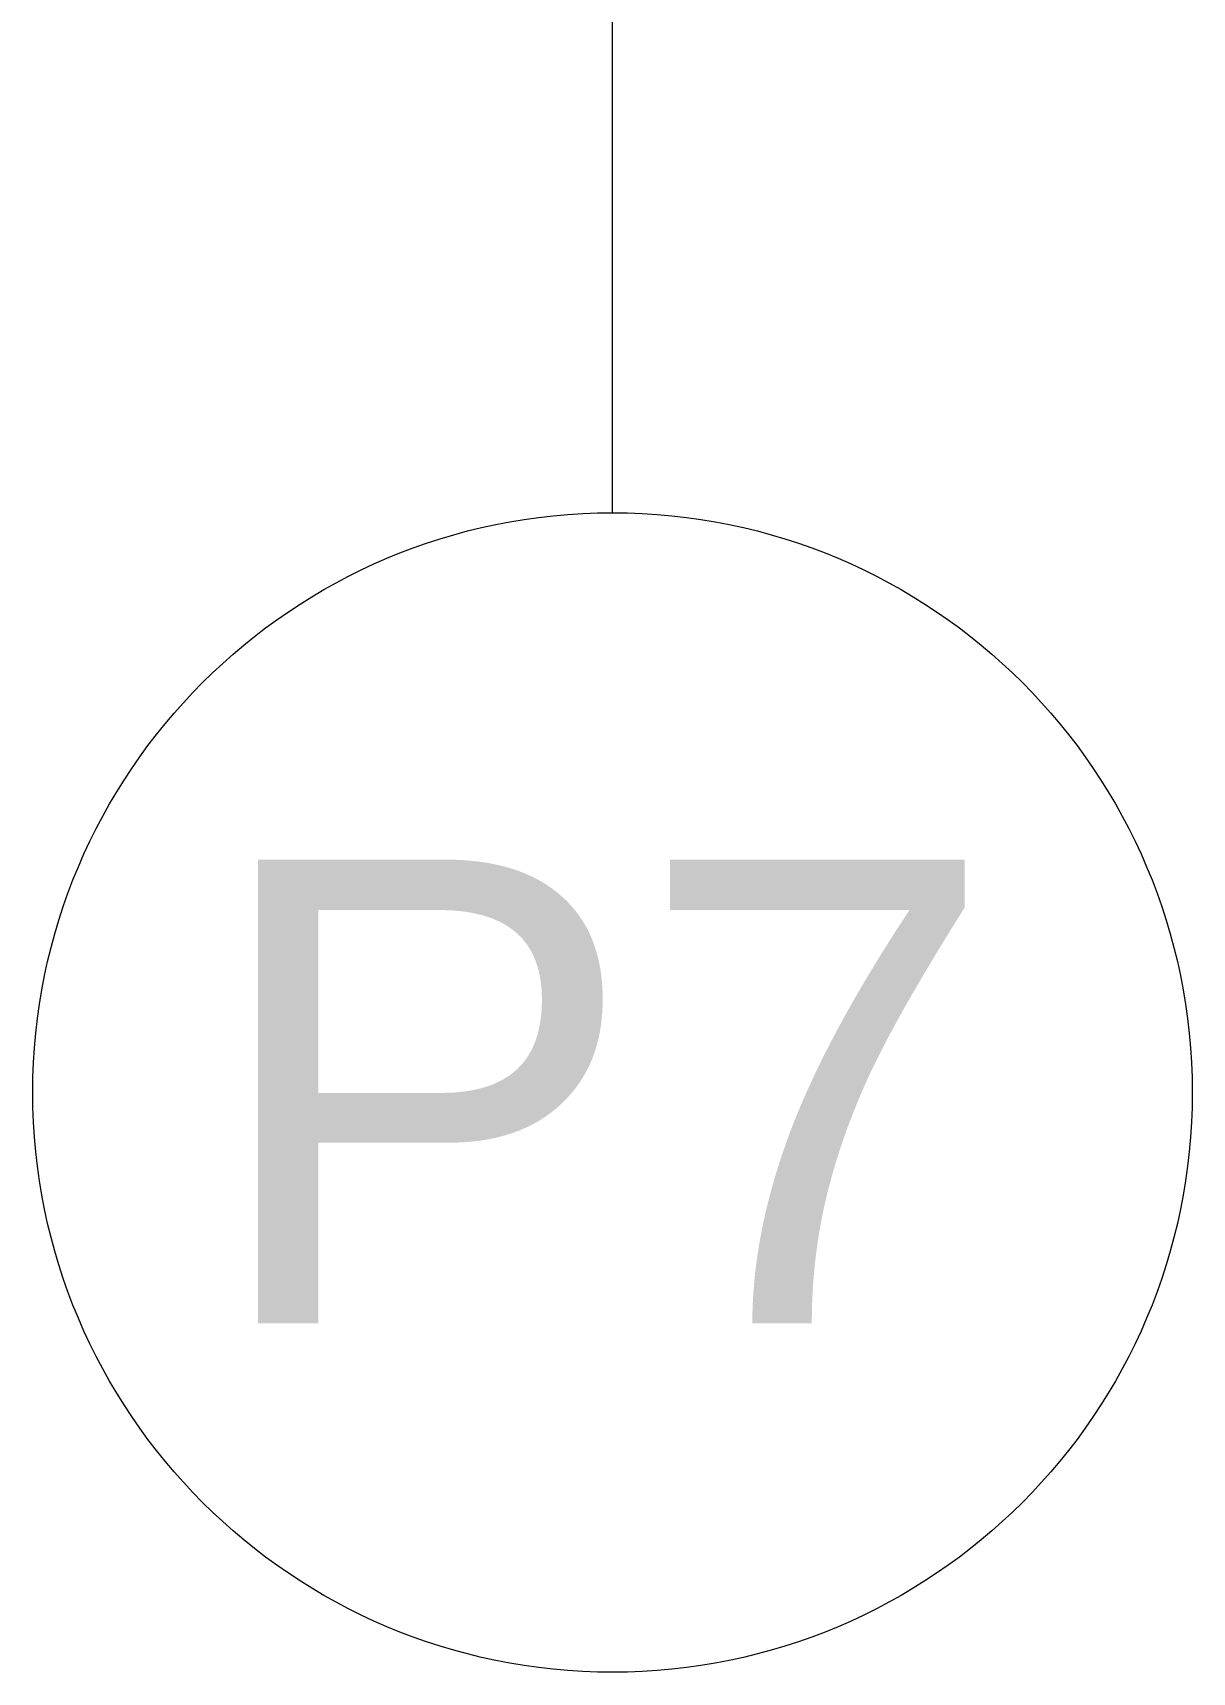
# Model space of a CAD drawing. Header units: centimetres. Extents: x 118932 to 154602, y -32682 to -23521.
# Drawn here: x 127707.15 to 127727.15, y -27109.12 to -27080.84 of the extents above; entities that cross this region are included whole.
import ezdxf

# ---------------------------------------------------------------- set-up
doc = ezdxf.new("R2010")
doc.units = ezdxf.units.CM
doc.header["$LTSCALE"] = 50
doc.header["$MEASUREMENT"] = 0
doc.layers.add('GEN_02_TF_Pencere', color=7, linetype='Continuous', lineweight=9, true_color=0x6093ac)
doc.layers.add('GEN_05_ML_Alçıpan_giydirme', color=7, linetype='Continuous', lineweight=18, true_color=0x7ebab5)
doc.styles.add('ARIAL', font='arial.ttf')

# ---------------------------------------------------------------- blocks, each defined once
blk = doc.blocks.new('P7_')
at = {"layer": 'GEN_02_TF_Pencere'}
blk.add_line((163386.215, -16188.826, 0), (163386.215, -16138.823, 0), dxfattribs=at)
blk.add_circle((163386.215, -16198.826, 0), 10, dxfattribs=at)
at = {"layer": 'GEN_02_TF_Pencere', "lineweight": 30, "transparency": 33554687, "style": 'ARIAL'}
blk.add_text('P7', height=8, dxfattribs=at).set_placement((163379.182, -16202.809, 0))
blk = doc.blocks.new('DOGRAMA LEVEL -1 D BLOK')
at = {"layer": 'GEN_05_ML_Alçıpan_giydirme', "color": 1}
blk.add_blockref('P7_', (-163481.629, 16174.728, 0), dxfattribs=at)

msp = doc.modelspace()

# ---------------------------------------------------------------- block references
msp.add_blockref('DOGRAMA LEVEL -1 D BLOK', (127812.567, -27075.021, 0))

doc.saveas('drawing.dxf')
